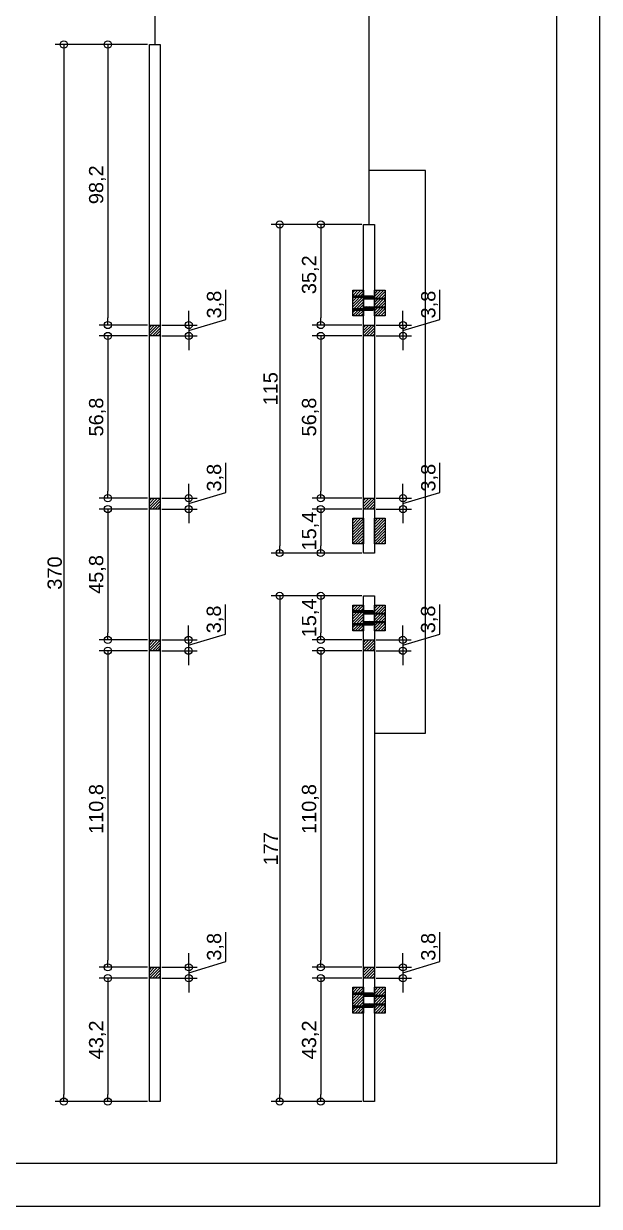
# Model space of a CAD drawing. Header units: millimetres. Extents: x -2666 to 6286, y -11880 to 4849.
# Drawn here: x 2565.8 to 2767.4, y -2282.8 to -1868.9 of the extents above; entities that cross this region are included whole.
import ezdxf

# ---------------------------------------------------------------- set-up
doc = ezdxf.new("R2010")
doc.units = ezdxf.units.MM
for name, color, linetype in [('7.5mm', 1, 'Continuous'), ('dim', 244, 'Continuous'), ('木料', 2, 'Continuous'), ('榫接', 5, 'Continuous'), ('編號標示', 30, 'Continuous'), ('預框', 7, 'Continuous')]:
    doc.layers.add(name, color=color, linetype=linetype)
doc.layers.add('default', color=11, linetype='Continuous', plot=False)
doc.styles.get("Standard").update_dxf_attribs({"font": 'arial.ttf'})
doc.dimstyles.new('ISO-25', dxfattribs={"dimtxt": 5, "dimasz": 2.5, "dimexe": 3, "dimexo": 0.625, "dimtad": 1, "dimtxsty": 'Standard', "dimblk": 'ORIGIN', "dimcen": 2.5, "dimadec": 0, "dimazin": 0, "dimtfac": 1, "dimtmove": 1, "dimatfit": 1, "dimldrblk": 'ORIGIN', "dimfxl": 0, "dimarcsym": 0})
pattern_1 = [(45, (0, -3168.0322), (-0.5, 0.5), [])]
pattern_2 = [(45, (0, -3171.8322), (-0.5, 0.5), [])]
pattern_3 = [(45, (0, -3168.2322), (-0.5, 0.5), [])]

# ---------------------------------------------------------------- blocks, each defined once
blk = doc.blocks.new('_Origin')
at = {"color": 0, "linetype": 'ByBlock', "lineweight": -2}
blk.add_line((0, 0), (-1, 0), dxfattribs=at)
blk.add_circle((0, 0), 0.5, dxfattribs=at)
blk = doc.blocks.new('*D116')
at = {"layer": 'Defpoints', "color": 0}
for p in [(2609.83, -1876.15), (2579.89, -2246.15), (2609.83, -2246.15)]:
    blk.add_point(p, dxfattribs=at)
at = {"layer": 'dim', "color": 0, "lineweight": -2}
for p, q in [((2609.2, -1876.15), (2576.89, -1876.15)), ((2579.89, -1878.65), (2579.89, -2243.65)), ((2609.2, -2246.15), (2576.89, -2246.15))]:
    blk.add_line(p, q, dxfattribs=at)
at = {"layer": 'dim', "color": 0, "lineweight": -2, "xscale": 2.5, "yscale": 2.5, "zscale": 2.5}
for p, rotation in [((2579.89, -1876.15), 90), ((2579.89, -2246.15), 270)]:
    blk.add_blockref('_Origin', p, dxfattribs=dict(at, rotation=rotation))
at = {"layer": 'dim', "color": 0, "insert": (2576.71, -2061.15), "char_height": 5, "attachment_point": 5, "rotation": 90}
blk.add_mtext('370', dxfattribs=at)
blk = doc.blocks.new('*D117')
at = {"layer": 'Defpoints', "color": 0}
for p in [(2609.83, -1876.15), (2595.3, -1974.35), (2609.83, -1974.35)]:
    blk.add_point(p, dxfattribs=at)
at = {"layer": 'dim', "color": 0, "lineweight": -2}
for p, q in [((2609.2, -1876.15), (2592.3, -1876.15)), ((2595.3, -1878.65), (2595.3, -1971.85)), ((2609.2, -1974.35), (2592.3, -1974.35))]:
    blk.add_line(p, q, dxfattribs=at)
at = {"layer": 'dim', "color": 0, "lineweight": -2, "xscale": 2.5, "yscale": 2.5, "zscale": 2.5}
for p, rotation in [((2595.3, -1876.15), 90), ((2595.3, -1974.35), 270)]:
    blk.add_blockref('_Origin', p, dxfattribs=dict(at, rotation=rotation))
at = {"layer": 'dim', "color": 0, "insert": (2591.67, -1925.25), "char_height": 5, "attachment_point": 5, "rotation": 90}
blk.add_mtext('98,2', dxfattribs=at)
blk = doc.blocks.new('*D118')
at = {"layer": 'Defpoints', "color": 0}
for p in [(2609.83, -1978.15), (2595.3, -2034.95), (2609.83, -2034.95)]:
    blk.add_point(p, dxfattribs=at)
at = {"layer": 'dim', "color": 0, "lineweight": -2}
for p, q in [((2609.2, -1978.15), (2592.3, -1978.15)), ((2595.3, -1980.65), (2595.3, -2032.45)), ((2609.2, -2034.95), (2592.3, -2034.95))]:
    blk.add_line(p, q, dxfattribs=at)
at = {"layer": 'dim', "color": 0, "lineweight": -2, "xscale": 2.5, "yscale": 2.5, "zscale": 2.5}
for p, rotation in [((2595.3, -1978.15), 90), ((2595.3, -2034.95), 270)]:
    blk.add_blockref('_Origin', p, dxfattribs=dict(at, rotation=rotation))
at = {"layer": 'dim', "color": 0, "insert": (2591.67, -2006.55), "char_height": 5, "attachment_point": 5, "rotation": 90}
blk.add_mtext('56,8', dxfattribs=at)
blk = doc.blocks.new('*D119')
at = {"layer": 'Defpoints', "color": 0}
for p in [(2609.83, -2038.75), (2595.3, -2084.55), (2609.83, -2084.55)]:
    blk.add_point(p, dxfattribs=at)
at = {"layer": 'dim', "color": 0, "lineweight": -2}
for p, q in [((2609.2, -2038.75), (2592.3, -2038.75)), ((2595.3, -2041.25), (2595.3, -2082.05)), ((2609.2, -2084.55), (2592.3, -2084.55))]:
    blk.add_line(p, q, dxfattribs=at)
at = {"layer": 'dim', "color": 0, "lineweight": -2, "xscale": 2.5, "yscale": 2.5, "zscale": 2.5}
for p, rotation in [((2595.3, -2038.75), 90), ((2595.3, -2084.55), 270)]:
    blk.add_blockref('_Origin', p, dxfattribs=dict(at, rotation=rotation))
at = {"layer": 'dim', "color": 0, "insert": (2591.67, -2061.65), "char_height": 5, "attachment_point": 5, "rotation": 90}
blk.add_mtext('45,8', dxfattribs=at)
blk = doc.blocks.new('*D120')
at = {"layer": 'Defpoints', "color": 0}
for p in [(2609.83, -2088.35), (2595.3, -2199.15), (2609.83, -2199.15)]:
    blk.add_point(p, dxfattribs=at)
at = {"layer": 'dim', "color": 0, "lineweight": -2}
for p, q in [((2609.2, -2088.35), (2592.3, -2088.35)), ((2595.3, -2090.85), (2595.3, -2196.65)), ((2609.2, -2199.15), (2592.3, -2199.15))]:
    blk.add_line(p, q, dxfattribs=at)
at = {"layer": 'dim', "color": 0, "lineweight": -2, "xscale": 2.5, "yscale": 2.5, "zscale": 2.5}
for p, rotation in [((2595.3, -2088.35), 90), ((2595.3, -2199.15), 270)]:
    blk.add_blockref('_Origin', p, dxfattribs=dict(at, rotation=rotation))
at = {"layer": 'dim', "color": 0, "insert": (2591.67, -2143.75), "char_height": 5, "attachment_point": 5, "rotation": 90}
blk.add_mtext('110,8', dxfattribs=at)
blk = doc.blocks.new('*D121')
at = {"layer": 'Defpoints', "color": 0}
for p in [(2609.83, -2202.95), (2595.3, -2246.15), (2609.83, -2246.15)]:
    blk.add_point(p, dxfattribs=at)
at = {"layer": 'dim', "color": 0, "lineweight": -2}
for p, q in [((2609.2, -2202.95), (2592.3, -2202.95)), ((2595.3, -2205.45), (2595.3, -2243.65)), ((2609.2, -2246.15), (2592.3, -2246.15))]:
    blk.add_line(p, q, dxfattribs=at)
at = {"layer": 'dim', "color": 0, "lineweight": -2, "xscale": 2.5, "yscale": 2.5, "zscale": 2.5}
for p, rotation in [((2595.3, -2202.95), 90), ((2595.3, -2246.15), 270)]:
    blk.add_blockref('_Origin', p, dxfattribs=dict(at, rotation=rotation))
at = {"layer": 'dim', "color": 0, "insert": (2591.67, -2224.55), "char_height": 5, "attachment_point": 5, "rotation": 90}
blk.add_mtext('43,2', dxfattribs=at)
blk = doc.blocks.new('*D122')
at = {"layer": 'Defpoints', "color": 0}
for p in [(2613.63, -1974.35), (2613.63, -1978.15), (2623.63, -1978.15)]:
    blk.add_point(p, dxfattribs=at)
at = {"layer": 'dim', "color": 0, "lineweight": -2}
for p, q in [((2636.58, -1972.36), (2636.58, -1962)), ((2623.63, -1971.85), (2623.63, -1969.35)), ((2614.25, -1974.35), (2626.63, -1974.35)), ((2623.63, -1976.25), (2636.58, -1972.36)), ((2623.63, -1974.35), (2623.63, -1978.15)), ((2623.63, -1974.35), (2623.63, -1978.15)), ((2614.25, -1978.15), (2626.63, -1978.15)), ((2623.63, -1980.65), (2623.63, -1983.15))]:
    blk.add_line(p, q, dxfattribs=at)
at = {"layer": 'dim', "color": 0, "lineweight": -2, "xscale": 2.5, "yscale": 2.5, "zscale": 2.5}
for p, rotation in [((2623.63, -1974.35), 270), ((2623.63, -1978.15), 90)]:
    blk.add_blockref('_Origin', p, dxfattribs=dict(at, rotation=rotation))
at = {"layer": 'dim', "color": 0, "insert": (2632.95, -1967.18), "char_height": 5, "attachment_point": 5, "rotation": 90}
blk.add_mtext('3,8', dxfattribs=at)
blk = doc.blocks.new('*D123')
at = {"layer": 'Defpoints', "color": 0}
for p in [(2613.63, -2034.95), (2613.63, -2038.75), (2623.61, -2038.75)]:
    blk.add_point(p, dxfattribs=at)
at = {"layer": 'dim', "color": 0, "lineweight": -2}
for p, q in [((2636.56, -2032.96), (2636.56, -2022.6)), ((2623.61, -2032.45), (2623.61, -2029.95)), ((2614.25, -2034.95), (2626.61, -2034.95)), ((2623.61, -2036.85), (2636.56, -2032.96)), ((2623.61, -2034.95), (2623.61, -2038.75)), ((2623.61, -2034.95), (2623.61, -2038.75)), ((2614.25, -2038.75), (2626.61, -2038.75)), ((2623.61, -2041.25), (2623.61, -2043.75))]:
    blk.add_line(p, q, dxfattribs=at)
at = {"layer": 'dim', "color": 0, "lineweight": -2, "xscale": 2.5, "yscale": 2.5, "zscale": 2.5}
for p, rotation in [((2623.61, -2034.95), 270), ((2623.61, -2038.75), 90)]:
    blk.add_blockref('_Origin', p, dxfattribs=dict(at, rotation=rotation))
at = {"layer": 'dim', "color": 0, "insert": (2632.93, -2027.78), "char_height": 5, "attachment_point": 5, "rotation": 90}
blk.add_mtext('3,8', dxfattribs=at)
blk = doc.blocks.new('*D124')
at = {"layer": 'Defpoints', "color": 0}
for p in [(2613.63, -2084.55), (2613.63, -2088.35), (2623.54, -2088.35)]:
    blk.add_point(p, dxfattribs=at)
at = {"layer": 'dim', "color": 0, "lineweight": -2}
for p, q in [((2636.49, -2082.56), (2636.49, -2072.2)), ((2623.54, -2082.05), (2623.54, -2079.55)), ((2614.25, -2084.55), (2626.54, -2084.55)), ((2623.54, -2086.45), (2636.49, -2082.56)), ((2623.54, -2084.55), (2623.54, -2088.35)), ((2623.54, -2084.55), (2623.54, -2088.35)), ((2614.25, -2088.35), (2626.54, -2088.35)), ((2623.54, -2090.85), (2623.54, -2093.35))]:
    blk.add_line(p, q, dxfattribs=at)
at = {"layer": 'dim', "color": 0, "lineweight": -2, "xscale": 2.5, "yscale": 2.5, "zscale": 2.5}
for p, rotation in [((2623.54, -2084.55), 270), ((2623.54, -2088.35), 90)]:
    blk.add_blockref('_Origin', p, dxfattribs=dict(at, rotation=rotation))
at = {"layer": 'dim', "color": 0, "insert": (2632.86, -2077.38), "char_height": 5, "attachment_point": 5, "rotation": 90}
blk.add_mtext('3,8', dxfattribs=at)
blk = doc.blocks.new('*D125')
at = {"layer": 'Defpoints', "color": 0}
for p in [(2613.63, -2199.15), (2613.63, -2202.95), (2623.63, -2202.95)]:
    blk.add_point(p, dxfattribs=at)
at = {"layer": 'dim', "color": 0, "lineweight": -2}
for p, q in [((2636.58, -2197.16), (2636.58, -2186.8)), ((2623.63, -2196.65), (2623.63, -2194.15)), ((2623.63, -2201.05), (2636.58, -2197.16)), ((2614.25, -2199.15), (2626.63, -2199.15)), ((2623.63, -2199.15), (2623.63, -2202.95)), ((2623.63, -2199.15), (2623.63, -2202.95)), ((2614.25, -2202.95), (2626.63, -2202.95)), ((2623.63, -2205.45), (2623.63, -2207.95))]:
    blk.add_line(p, q, dxfattribs=at)
at = {"layer": 'dim', "color": 0, "lineweight": -2, "xscale": 2.5, "yscale": 2.5, "zscale": 2.5}
for p, rotation in [((2623.63, -2199.15), 270), ((2623.63, -2202.95), 90)]:
    blk.add_blockref('_Origin', p, dxfattribs=dict(at, rotation=rotation))
at = {"layer": 'dim', "color": 0, "insert": (2632.95, -2191.98), "char_height": 5, "attachment_point": 5, "rotation": 90}
blk.add_mtext('3,8', dxfattribs=at)
blk = doc.blocks.new('*D126')
at = {"layer": 'Defpoints', "color": 0}
for p in [(2684.83, -1939.15), (2655.46, -2054.15), (2684.83, -2054.15)]:
    blk.add_point(p, dxfattribs=at)
at = {"layer": 'dim', "color": 0, "lineweight": -2}
for p, q in [((2684.2, -1939.15), (2652.46, -1939.15)), ((2655.46, -1941.65), (2655.46, -2051.65)), ((2684.2, -2054.15), (2652.46, -2054.15))]:
    blk.add_line(p, q, dxfattribs=at)
at = {"layer": 'dim', "color": 0, "lineweight": -2, "xscale": 2.5, "yscale": 2.5, "zscale": 2.5}
for p, rotation in [((2655.46, -1939.15), 90), ((2655.46, -2054.15), 270)]:
    blk.add_blockref('_Origin', p, dxfattribs=dict(at, rotation=rotation))
at = {"layer": 'dim', "color": 0, "insert": (2652.28, -1996.65), "char_height": 5, "attachment_point": 5, "rotation": 90}
blk.add_mtext('115', dxfattribs=at)
blk = doc.blocks.new('*D127')
at = {"layer": 'Defpoints', "color": 0}
for p in [(2684.83, -2069.15), (2655.46, -2246.15), (2684.83, -2246.15)]:
    blk.add_point(p, dxfattribs=at)
at = {"layer": 'dim', "color": 0, "lineweight": -2}
for p, q in [((2684.2, -2069.15), (2652.46, -2069.15)), ((2655.46, -2071.65), (2655.46, -2243.65)), ((2684.2, -2246.15), (2652.46, -2246.15))]:
    blk.add_line(p, q, dxfattribs=at)
at = {"layer": 'dim', "color": 0, "lineweight": -2, "xscale": 2.5, "yscale": 2.5, "zscale": 2.5}
for p, rotation in [((2655.46, -2069.15), 90), ((2655.46, -2246.15), 270)]:
    blk.add_blockref('_Origin', p, dxfattribs=dict(at, rotation=rotation))
at = {"layer": 'dim', "color": 0, "insert": (2652.32, -2157.65), "char_height": 5, "attachment_point": 5, "rotation": 90}
blk.add_mtext('177', dxfattribs=at)
blk = doc.blocks.new('*D128')
at = {"layer": 'Defpoints', "color": 0}
for p in [(2684.83, -1939.15), (2669.84, -1974.35), (2684.83, -1974.35)]:
    blk.add_point(p, dxfattribs=at)
at = {"layer": 'dim', "color": 0, "lineweight": -2}
for p, q in [((2684.2, -1939.15), (2666.84, -1939.15)), ((2669.84, -1941.65), (2669.84, -1971.85)), ((2684.2, -1974.35), (2666.84, -1974.35))]:
    blk.add_line(p, q, dxfattribs=at)
at = {"layer": 'dim', "color": 0, "lineweight": -2, "xscale": 2.5, "yscale": 2.5, "zscale": 2.5}
for p, rotation in [((2669.84, -1939.15), 90), ((2669.84, -1974.35), 270)]:
    blk.add_blockref('_Origin', p, dxfattribs=dict(at, rotation=rotation))
at = {"layer": 'dim', "color": 0, "insert": (2666.21, -1956.75), "char_height": 5, "attachment_point": 5, "rotation": 90}
blk.add_mtext('35,2', dxfattribs=at)
blk = doc.blocks.new('*D129')
at = {"layer": 'Defpoints', "color": 0}
for p in [(2684.83, -1978.15), (2669.84, -2034.95), (2684.83, -2034.95)]:
    blk.add_point(p, dxfattribs=at)
at = {"layer": 'dim', "color": 0, "lineweight": -2}
for p, q in [((2684.2, -1978.15), (2666.84, -1978.15)), ((2669.84, -1980.65), (2669.84, -2032.45)), ((2684.2, -2034.95), (2666.84, -2034.95))]:
    blk.add_line(p, q, dxfattribs=at)
at = {"layer": 'dim', "color": 0, "lineweight": -2, "xscale": 2.5, "yscale": 2.5, "zscale": 2.5}
for p, rotation in [((2669.84, -1978.15), 90), ((2669.84, -2034.95), 270)]:
    blk.add_blockref('_Origin', p, dxfattribs=dict(at, rotation=rotation))
at = {"layer": 'dim', "color": 0, "insert": (2666.21, -2006.55), "char_height": 5, "attachment_point": 5, "rotation": 90}
blk.add_mtext('56,8', dxfattribs=at)
blk = doc.blocks.new('*D130')
at = {"layer": 'Defpoints', "color": 0}
for p in [(2684.83, -2038.75), (2669.84, -2054.15), (2684.83, -2054.15)]:
    blk.add_point(p, dxfattribs=at)
at = {"layer": 'dim', "color": 0, "lineweight": -2}
for p, q in [((2684.2, -2038.75), (2666.84, -2038.75)), ((2669.84, -2041.25), (2669.84, -2051.65)), ((2684.2, -2054.15), (2666.84, -2054.15))]:
    blk.add_line(p, q, dxfattribs=at)
at = {"layer": 'dim', "color": 0, "lineweight": -2, "xscale": 2.5, "yscale": 2.5, "zscale": 2.5}
for p, rotation in [((2669.84, -2038.75), 90), ((2669.84, -2054.15), 270)]:
    blk.add_blockref('_Origin', p, dxfattribs=dict(at, rotation=rotation))
at = {"layer": 'dim', "color": 0, "insert": (2666.21, -2046.45), "char_height": 5, "attachment_point": 5, "rotation": 90}
blk.add_mtext('15,4', dxfattribs=at)
blk = doc.blocks.new('*D131')
at = {"layer": 'Defpoints', "color": 0}
for p in [(2684.83, -2069.15), (2669.84, -2084.55), (2684.83, -2084.55)]:
    blk.add_point(p, dxfattribs=at)
at = {"layer": 'dim', "color": 0, "lineweight": -2}
for p, q in [((2684.2, -2069.15), (2666.84, -2069.15)), ((2669.84, -2071.65), (2669.84, -2082.05)), ((2684.2, -2084.55), (2666.84, -2084.55))]:
    blk.add_line(p, q, dxfattribs=at)
at = {"layer": 'dim', "color": 0, "lineweight": -2, "xscale": 2.5, "yscale": 2.5, "zscale": 2.5}
for p, rotation in [((2669.84, -2069.15), 90), ((2669.84, -2084.55), 270)]:
    blk.add_blockref('_Origin', p, dxfattribs=dict(at, rotation=rotation))
at = {"layer": 'dim', "color": 0, "insert": (2666.21, -2076.85), "char_height": 5, "attachment_point": 5, "rotation": 90}
blk.add_mtext('15,4', dxfattribs=at)
blk = doc.blocks.new('*D132')
at = {"layer": 'Defpoints', "color": 0}
for p in [(2684.83, -2088.35), (2669.84, -2199.15), (2684.83, -2199.15)]:
    blk.add_point(p, dxfattribs=at)
at = {"layer": 'dim', "color": 0, "lineweight": -2}
for p, q in [((2684.2, -2088.35), (2666.84, -2088.35)), ((2669.84, -2090.85), (2669.84, -2196.65)), ((2684.2, -2199.15), (2666.84, -2199.15))]:
    blk.add_line(p, q, dxfattribs=at)
at = {"layer": 'dim', "color": 0, "lineweight": -2, "xscale": 2.5, "yscale": 2.5, "zscale": 2.5}
for p, rotation in [((2669.84, -2088.35), 90), ((2669.84, -2199.15), 270)]:
    blk.add_blockref('_Origin', p, dxfattribs=dict(at, rotation=rotation))
at = {"layer": 'dim', "color": 0, "insert": (2666.21, -2143.75), "char_height": 5, "attachment_point": 5, "rotation": 90}
blk.add_mtext('110,8', dxfattribs=at)
blk = doc.blocks.new('*D133')
at = {"layer": 'Defpoints', "color": 0}
for p in [(2684.83, -2202.95), (2669.84, -2246.15), (2684.83, -2246.15)]:
    blk.add_point(p, dxfattribs=at)
at = {"layer": 'dim', "color": 0, "lineweight": -2}
for p, q in [((2684.2, -2202.95), (2666.84, -2202.95)), ((2669.84, -2205.45), (2669.84, -2243.65)), ((2684.2, -2246.15), (2666.84, -2246.15))]:
    blk.add_line(p, q, dxfattribs=at)
at = {"layer": 'dim', "color": 0, "lineweight": -2, "xscale": 2.5, "yscale": 2.5, "zscale": 2.5}
for p, rotation in [((2669.84, -2202.95), 90), ((2669.84, -2246.15), 270)]:
    blk.add_blockref('_Origin', p, dxfattribs=dict(at, rotation=rotation))
at = {"layer": 'dim', "color": 0, "insert": (2666.21, -2224.55), "char_height": 5, "attachment_point": 5, "rotation": 90}
blk.add_mtext('43,2', dxfattribs=at)
blk = doc.blocks.new('*D134')
at = {"layer": 'Defpoints', "color": 0}
for p in [(2688.63, -1974.35), (2688.63, -1978.15), (2698.63, -1978.15)]:
    blk.add_point(p, dxfattribs=at)
at = {"layer": 'dim', "color": 0, "lineweight": -2}
for p, q in [((2711.58, -1972.36), (2711.58, -1962)), ((2698.63, -1971.85), (2698.63, -1969.35)), ((2689.25, -1974.35), (2701.63, -1974.35)), ((2698.63, -1976.25), (2711.58, -1972.36)), ((2698.63, -1974.35), (2698.63, -1978.15)), ((2698.63, -1974.35), (2698.63, -1978.15)), ((2689.25, -1978.15), (2701.63, -1978.15)), ((2698.63, -1980.65), (2698.63, -1983.15))]:
    blk.add_line(p, q, dxfattribs=at)
at = {"layer": 'dim', "color": 0, "lineweight": -2, "xscale": 2.5, "yscale": 2.5, "zscale": 2.5}
for p, rotation in [((2698.63, -1974.35), 270), ((2698.63, -1978.15), 90)]:
    blk.add_blockref('_Origin', p, dxfattribs=dict(at, rotation=rotation))
at = {"layer": 'dim', "color": 0, "insert": (2707.95, -1967.18), "char_height": 5, "attachment_point": 5, "rotation": 90}
blk.add_mtext('3,8', dxfattribs=at)
blk = doc.blocks.new('*D135')
at = {"layer": 'Defpoints', "color": 0}
for p in [(2688.63, -2034.95), (2688.63, -2038.75), (2698.63, -2038.75)]:
    blk.add_point(p, dxfattribs=at)
at = {"layer": 'dim', "color": 0, "lineweight": -2}
for p, q in [((2711.58, -2032.96), (2711.58, -2022.6)), ((2698.63, -2032.45), (2698.63, -2029.95)), ((2689.25, -2034.95), (2701.63, -2034.95)), ((2698.63, -2036.85), (2711.58, -2032.96)), ((2698.63, -2034.95), (2698.63, -2038.75)), ((2698.63, -2034.95), (2698.63, -2038.75)), ((2689.25, -2038.75), (2701.63, -2038.75)), ((2698.63, -2041.25), (2698.63, -2043.75))]:
    blk.add_line(p, q, dxfattribs=at)
at = {"layer": 'dim', "color": 0, "lineweight": -2, "xscale": 2.5, "yscale": 2.5, "zscale": 2.5}
for p, rotation in [((2698.63, -2034.95), 270), ((2698.63, -2038.75), 90)]:
    blk.add_blockref('_Origin', p, dxfattribs=dict(at, rotation=rotation))
at = {"layer": 'dim', "color": 0, "insert": (2707.95, -2027.78), "char_height": 5, "attachment_point": 5, "rotation": 90}
blk.add_mtext('3,8', dxfattribs=at)
blk = doc.blocks.new('*D136')
at = {"layer": 'Defpoints', "color": 0}
for p in [(2688.63, -2084.55), (2688.63, -2088.35), (2698.56, -2088.35)]:
    blk.add_point(p, dxfattribs=at)
at = {"layer": 'dim', "color": 0, "lineweight": -2}
for p, q in [((2711.51, -2082.56), (2711.51, -2072.2)), ((2698.56, -2082.05), (2698.56, -2079.55)), ((2689.25, -2084.55), (2701.56, -2084.55)), ((2698.56, -2086.45), (2711.51, -2082.56)), ((2698.56, -2084.55), (2698.56, -2088.35)), ((2698.56, -2084.55), (2698.56, -2088.35)), ((2689.25, -2088.35), (2701.56, -2088.35)), ((2698.56, -2090.85), (2698.56, -2093.35))]:
    blk.add_line(p, q, dxfattribs=at)
at = {"layer": 'dim', "color": 0, "lineweight": -2, "xscale": 2.5, "yscale": 2.5, "zscale": 2.5}
for p, rotation in [((2698.56, -2084.55), 270), ((2698.56, -2088.35), 90)]:
    blk.add_blockref('_Origin', p, dxfattribs=dict(at, rotation=rotation))
at = {"layer": 'dim', "color": 0, "insert": (2707.88, -2077.38), "char_height": 5, "attachment_point": 5, "rotation": 90}
blk.add_mtext('3,8', dxfattribs=at)
blk = doc.blocks.new('*D137')
at = {"layer": 'Defpoints', "color": 0}
for p in [(2688.63, -2199.15), (2688.63, -2202.95), (2698.62, -2202.95)]:
    blk.add_point(p, dxfattribs=at)
at = {"layer": 'dim', "color": 0, "lineweight": -2}
for p, q in [((2711.58, -2197.16), (2711.58, -2186.8)), ((2698.62, -2196.65), (2698.62, -2194.15)), ((2698.62, -2201.05), (2711.58, -2197.16)), ((2689.25, -2199.15), (2701.62, -2199.15)), ((2698.62, -2199.15), (2698.62, -2202.95)), ((2698.62, -2199.15), (2698.62, -2202.95)), ((2689.25, -2202.95), (2701.62, -2202.95)), ((2698.62, -2205.45), (2698.62, -2207.95))]:
    blk.add_line(p, q, dxfattribs=at)
at = {"layer": 'dim', "color": 0, "lineweight": -2, "xscale": 2.5, "yscale": 2.5, "zscale": 2.5}
for p, rotation in [((2698.62, -2199.15), 270), ((2698.62, -2202.95), 90)]:
    blk.add_blockref('_Origin', p, dxfattribs=dict(at, rotation=rotation))
at = {"layer": 'dim', "color": 0, "insert": (2707.95, -2191.98), "char_height": 5, "attachment_point": 5, "rotation": 90}
blk.add_mtext('3,8', dxfattribs=at)
blk = doc.blocks.new('7.5')
at = {"layer": '7.5mm'}
for points in [[(0, 0.1), (0.9, 0.1), (0.9, 0), (0, 0), (0, 0.1)], [(0.65, 0), (0.65, -7), (0.45, -7.4), (0.25, -7), (0.25, 0)], [(0.45, 0), (0.45, -7.4)], [(0.65, -1.89), (0.25, -2.41)], [(0.65, -3.28), (0.25, -3.8)], [(0.65, -4.84), (0.25, -5.36)], [(0.65, -5.95), (0.25, -6.47)], [(0.25, -7), (0.65, -7)]]:
    blk.add_lwpolyline(points, dxfattribs=at)
at = {"layer": '7.5mm', "insert": (0.6, -0.3), "char_height": 0.3, "attachment_point": 1, "rotation": 270}
blk.add_mtext_dynamic_manual_height_columns('75mm', width=3.4054, gutter_width=12.5, heights=[0], dxfattribs=at)

msp = doc.modelspace()

# ---------------------------------------------------------------- hatches: boundary and pattern name
at = {"layer": '木料'}
h = msp.add_hatch(dxfattribs=at)
h.set_pattern_fill('JIS_WOOD', color=256, style=0)
h.set_pattern_definition(pattern_1)
h.paths.add_polyline_path([(2684.828, -1962.147), (2681.028, -1962.147), (2681.028, -1971.147), (2684.828, -1971.147)])
h = msp.add_hatch(dxfattribs=at)
h.set_pattern_fill('JIS_WOOD', color=256, style=0)
h.set_pattern_definition(pattern_1)
h.paths.add_polyline_path([(2692.428, -1962.147), (2688.628, -1962.147), (2688.628, -1971.147), (2692.428, -1971.147)])
h = msp.add_hatch(dxfattribs=at)
h.set_pattern_fill('JIS_WOOD', color=256, style=0)
h.set_pattern_definition(pattern_2)
h.paths.add_polyline_path([(2684.828, -2041.947), (2681.028, -2041.947), (2681.028, -2050.947), (2684.828, -2050.947)])
h = msp.add_hatch(dxfattribs=at)
h.set_pattern_fill('JIS_WOOD', color=256, style=0)
h.set_pattern_definition(pattern_2)
h.paths.add_polyline_path([(2692.428, -2041.947), (2688.628, -2041.947), (2688.628, -2050.947), (2692.428, -2050.947)])
h = msp.add_hatch(dxfattribs=at)
h.set_pattern_fill('JIS_WOOD', color=256, style=0)
h.set_pattern_definition(pattern_3)
h.paths.add_polyline_path([(2684.828, -2072.347), (2681.028, -2072.347), (2681.028, -2081.347), (2684.828, -2081.347)])
h = msp.add_hatch(dxfattribs=at)
h.set_pattern_fill('JIS_WOOD', color=256, style=0)
h.set_pattern_definition(pattern_3)
h.paths.add_polyline_path([(2692.428, -2072.347), (2688.628, -2072.347), (2688.628, -2081.347), (2692.428, -2081.347)])
h = msp.add_hatch(dxfattribs=at)
h.set_pattern_fill('JIS_WOOD', color=256, style=0)
h.set_pattern_definition(pattern_1)
h.paths.add_polyline_path([(2684.828, -2206.147), (2681.028, -2206.147), (2681.028, -2215.147), (2684.828, -2215.147)])
h = msp.add_hatch(dxfattribs=at)
h.set_pattern_fill('JIS_WOOD', color=256, style=0)
h.set_pattern_definition(pattern_1)
h.paths.add_polyline_path([(2692.428, -2206.147), (2688.628, -2206.147), (2688.628, -2215.147), (2692.428, -2215.147)])
at = {"layer": '榫接'}
h = msp.add_hatch(dxfattribs=at)
h.set_pattern_fill('JIS_WOOD', color=256, style=0)
h.set_pattern_definition([(45, (525, -3294.0322), (-0.5, 0.5), [])])
h.paths.add_polyline_path([(2609.828, -1978.147), (2613.628, -1978.147), (2613.628, -1974.347), (2609.828, -1974.347)])
h = msp.add_hatch(dxfattribs=at)
h.set_pattern_fill('JIS_WOOD', color=256, style=0)
h.set_pattern_definition([(45, (600, -3294.0322), (-0.5, 0.5), [])])
h.paths.add_polyline_path([(2684.828, -1978.147), (2688.628, -1978.147), (2688.628, -1974.347), (2684.828, -1974.347)])
h = msp.add_hatch(dxfattribs=at)
h.set_pattern_fill('JIS_WOOD', color=256, style=0)
h.set_pattern_definition([(45, (525, -3354.6322), (-0.5, 0.5), [])])
h.paths.add_polyline_path([(2609.828, -2038.747), (2613.628, -2038.747), (2613.628, -2034.947), (2609.828, -2034.947)])
h = msp.add_hatch(dxfattribs=at)
h.set_pattern_fill('JIS_WOOD', color=256, style=0)
h.set_pattern_definition([(45, (600, -3354.6322), (-0.5, 0.5), [])])
h.paths.add_polyline_path([(2684.828, -2038.747), (2688.628, -2038.747), (2688.628, -2034.947), (2684.828, -2034.947)])
h = msp.add_hatch(dxfattribs=at)
h.set_pattern_fill('JIS_WOOD', color=256, style=0)
h.set_pattern_definition([(45, (525, -3404.2322), (-0.5, 0.5), [])])
h.paths.add_polyline_path([(2609.828, -2088.347), (2613.628, -2088.347), (2613.628, -2084.547), (2609.828, -2084.547)])
h = msp.add_hatch(dxfattribs=at)
h.set_pattern_fill('JIS_WOOD', color=256, style=0)
h.set_pattern_definition([(45, (600, -3404.2322), (-0.5, 0.5), [])])
h.paths.add_polyline_path([(2684.828, -2088.347), (2688.628, -2088.347), (2688.628, -2084.547), (2684.828, -2084.547)])
h = msp.add_hatch(dxfattribs=at)
h.set_pattern_fill('JIS_WOOD', color=256, style=0)
h.set_pattern_definition([(45, (525, -3518.8322), (-0.5, 0.5), [])])
h.paths.add_polyline_path([(2609.828, -2202.947), (2613.628, -2202.947), (2613.628, -2199.147), (2609.828, -2199.147)])
h = msp.add_hatch(dxfattribs=at)
h.set_pattern_fill('JIS_WOOD', color=256, style=0)
h.set_pattern_definition([(45, (600, -3518.8322), (-0.5, 0.5), [])])
h.paths.add_polyline_path([(2684.828, -2202.947), (2688.628, -2202.947), (2688.628, -2199.147), (2684.828, -2199.147)])

# ---------------------------------------------------------------- linework, layer by layer
msp.add_line((2688.628, -2199.147), (2688.628, -2202.947))
at = {"layer": 'default'}
for points in [[(2767.391, -1652.816), (2767.391, -2282.816), (1876.391, -2282.816), (1876.391, -1652.816)], [(2752.391, -1667.816), (2752.391, -2267.816), (1891.391, -2267.816), (1891.391, -1667.816)]]:
    msp.add_lwpolyline(points, close=True, dxfattribs=at)
at = {"layer": '木料'}
msp.add_lwpolyline([(2609.828, -1876.147), (2613.628, -1876.147), (2613.628, -2246.147), (2609.828, -2246.147), (2609.828, -1876.147)], dxfattribs=at)
for points in [[(2681.028, -1962.147), (2684.828, -1962.147), (2684.828, -1971.147), (2681.028, -1971.147)], [(2688.628, -1962.147), (2692.428, -1962.147), (2692.428, -1971.147), (2688.628, -1971.147)], [(2681.028, -2041.947), (2684.828, -2041.947), (2684.828, -2050.947), (2681.028, -2050.947)], [(2688.628, -2041.947), (2692.428, -2041.947), (2692.428, -2050.947), (2688.628, -2050.947)], [(2681.028, -2072.347), (2684.828, -2072.347), (2684.828, -2081.347), (2681.028, -2081.347)], [(2688.628, -2072.347), (2692.428, -2072.347), (2692.428, -2081.347), (2688.628, -2081.347)], [(2681.028, -2206.147), (2684.828, -2206.147), (2684.828, -2215.147), (2681.028, -2215.147)], [(2688.628, -2206.147), (2692.428, -2206.147), (2692.428, -2215.147), (2688.628, -2215.147)]]:
    msp.add_lwpolyline(points, close=True, dxfattribs=at)
at = {"layer": '榫接'}
for points in [[(2609.828, -1974.347), (2613.628, -1974.347), (2613.628, -1978.147), (2609.828, -1978.147)], [(2684.828, -1974.347), (2688.628, -1974.347), (2688.628, -1978.147), (2684.828, -1978.147)], [(2609.828, -2034.947), (2613.628, -2034.947), (2613.628, -2038.747), (2609.828, -2038.747)], [(2684.828, -2034.947), (2688.628, -2034.947), (2688.628, -2038.747), (2684.828, -2038.747)], [(2609.828, -2084.547), (2613.628, -2084.547), (2613.628, -2088.347), (2609.828, -2088.347)], [(2684.828, -2084.547), (2688.628, -2084.547), (2688.628, -2088.347), (2684.828, -2088.347)], [(2609.828, -2199.147), (2613.628, -2199.147), (2613.628, -2202.947), (2609.828, -2202.947)], [(2684.828, -2199.147), (2688.628, -2199.147), (2688.628, -2202.947), (2684.828, -2202.947)]]:
    msp.add_lwpolyline(points, close=True, dxfattribs=at)
at = {"layer": '編號標示'}
for p, q in [((2611.728, -1722.939), (2611.728, -1876.147)), ((2686.728, -1722.939), (2686.728, -1939.147))]:
    msp.add_line(p, q, dxfattribs=at)
msp.add_lwpolyline([(2688.628, -2117.194), (2706.547, -2117.194), (2706.547, -1920.236), (2686.728, -1920.236)], dxfattribs=at)
at = {"layer": '預框'}
for points in [[(2684.828, -1939.147), (2688.628, -1939.147), (2688.628, -2054.147), (2684.828, -2054.147), (2684.828, -1939.147)], [(2688.628, -2069.147), (2688.628, -2246.147), (2684.828, -2246.147), (2684.828, -2069.147), (2688.628, -2069.147)]]:
    msp.add_lwpolyline(points, dxfattribs=at)

# ---------------------------------------------------------------- block references
at = {"xscale": -1, "rotation": 90}
for p in [(2681.128, -1963.947), (2681.128, -1968.447), (2681.128, -2074.147), (2681.128, -2078.647), (2681.128, -2207.947), (2681.128, -2212.447)]:
    msp.add_blockref('7.5', p, dxfattribs=at)
at = {"rotation": 270}
for p in [(2692.328, -1964.697), (2692.328, -1967.697), (2692.328, -2074.897), (2692.328, -2077.897), (2692.328, -2208.697), (2692.328, -2211.697)]:
    msp.add_blockref('7.5', p, dxfattribs=at)

# ---------------------------------------------------------------- dimensions: what is measured, and where the dimension line sits
at = {"layer": 'dim'}
for base, p1, p2, picture, middle in [((2579.891, -2246.147), (2609.828, -1876.147), (2609.828, -2246.147), '*D116', (2576.711, -2061.147)), ((2595.305, -1974.347), (2609.828, -1876.147), (2609.828, -1974.347), '*D117', (2591.675, -1925.247)), ((2655.459, -2054.147), (2684.828, -1939.147), (2684.828, -2054.147), '*D126', (2652.281, -1996.647)), ((2669.835, -1974.347), (2684.828, -1939.147), (2684.828, -1974.347), '*D128', (2666.206, -1956.747)), ((2623.628, -1978.147), (2613.628, -1974.347), (2613.628, -1978.147), '*D122', (2632.95, -1971.736)), ((2698.628, -1978.147), (2688.628, -1974.347), (2688.628, -1978.147), '*D134', (2707.95, -1971.736)), ((2595.305, -2034.947), (2609.828, -1978.147), (2609.828, -2034.947), '*D118', (2591.675, -2006.547)), ((2669.835, -2034.947), (2684.828, -1978.147), (2684.828, -2034.947), '*D129', (2666.206, -2006.547)), ((2623.608, -2038.747), (2613.628, -2034.947), (2613.628, -2038.747), '*D123', (2632.93, -2032.336)), ((2698.627, -2038.747), (2688.628, -2034.947), (2688.628, -2038.747), '*D135', (2707.949, -2032.336)), ((2595.305, -2084.547), (2609.828, -2038.747), (2609.828, -2084.547), '*D119', (2591.675, -2061.647)), ((2669.835, -2054.147), (2684.828, -2038.747), (2684.828, -2054.147), '*D130', (2666.206, -2046.447)), ((2655.459, -2246.147), (2684.828, -2069.147), (2684.828, -2246.147), '*D127', (2652.324, -2157.647)), ((2669.835, -2084.547), (2684.828, -2069.147), (2684.828, -2084.547), '*D131', (2666.206, -2076.847)), ((2623.535, -2088.347), (2613.628, -2084.547), (2613.628, -2088.347), '*D124', (2632.857, -2081.936)), ((2698.557, -2088.347), (2688.628, -2084.547), (2688.628, -2088.347), '*D136', (2707.879, -2081.936)), ((2595.305, -2199.147), (2609.828, -2088.347), (2609.828, -2199.147), '*D120', (2591.675, -2143.747)), ((2669.835, -2199.147), (2684.828, -2088.347), (2684.828, -2199.147), '*D132', (2666.206, -2143.747)), ((2623.628, -2202.947), (2613.628, -2199.147), (2613.628, -2202.947), '*D125', (2632.95, -2196.536)), ((2698.625, -2202.947), (2688.628, -2199.147), (2688.628, -2202.947), '*D137', (2707.947, -2196.536)), ((2595.305, -2246.147), (2609.828, -2202.947), (2609.828, -2246.147), '*D121', (2591.675, -2224.547)), ((2669.835, -2246.147), (2684.828, -2202.947), (2684.828, -2246.147), '*D133', (2666.206, -2224.547))]:
    dim = msp.add_linear_dim(base=base, p1=p1, p2=p2, angle=90, dimstyle='ISO-25', dxfattribs=at)
    dim.commit()
    dim.dimension.update_dxf_attribs({"geometry": picture, "text_midpoint": middle})

doc.saveas('drawing.dxf')
